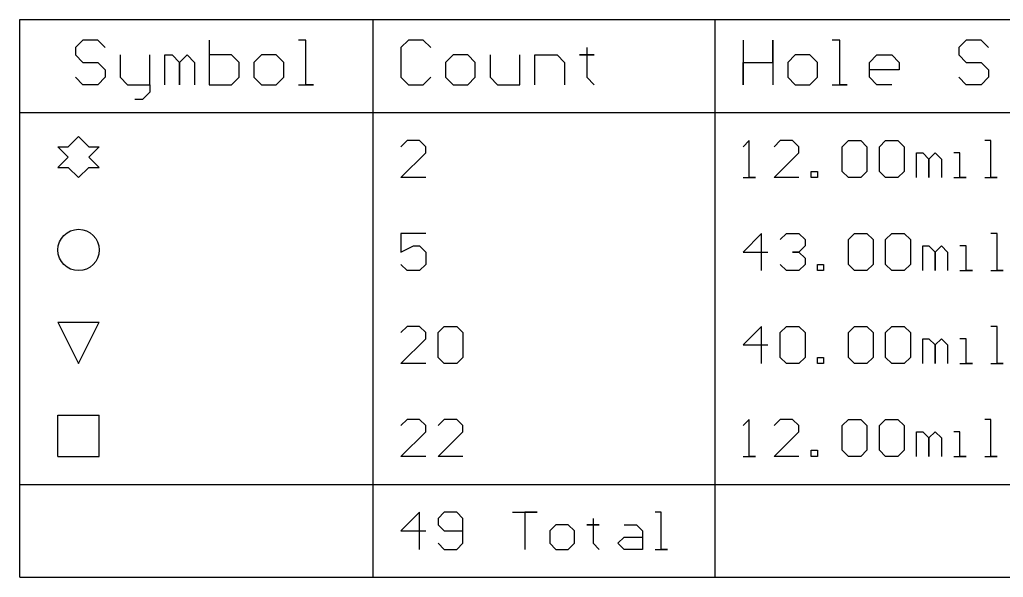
# Model space of a CAD drawing. Header units: millimetres. Extents: x -1.9 to 9.1, y -3.1 to 5.4.
# Drawn here: x 4.484 to 5.277, y -1.898 to -1.448 of the extents above; entities that cross this region are included whole.
import ezdxf

# ---------------------------------------------------------------- set-up
doc = ezdxf.new("R2010")
doc.units = ezdxf.units.MM
doc.header["$MEASUREMENT"] = 0
doc.layers.add('DrillDrawing', color=1, linetype='Continuous')

msp = doc.modelspace()

# ---------------------------------------------------------------- linework, layer by layer
at = {"layer": 'DrillDrawing'}
for p, q in [((4.48401, -1.4477), (8.69648, -1.4477)), ((4.48401, -1.8977), (4.48401, -1.4477)), ((4.76905, -1.8977), (4.76905, -1.4477)), ((5.04498, -1.8977), (5.04498, -1.4477)), ((4.53501, -1.46422), (4.52901, -1.47021)), ((4.547, -1.46422), (4.53501, -1.46422)), ((4.553, -1.47021), (4.547, -1.46422)), ((4.63697, -1.46422), (4.63697, -1.5002)), ((4.71495, -1.46422), (4.70895, -1.46422)), ((4.71495, -1.5002), (4.71495, -1.46422)), ((4.79754, -1.46422), (4.79155, -1.47021)), ((4.80954, -1.46422), (4.79754, -1.46422)), ((4.81554, -1.47021), (4.80954, -1.46422)), ((5.06748, -1.46422), (5.06748, -1.5002)), ((5.09147, -1.48221), (5.09147, -1.46422)), ((5.09147, -1.46422), (5.09147, -1.5002)), ((5.14545, -1.46422), (5.13945, -1.46422)), ((5.14545, -1.5002), (5.14545, -1.46422)), ((5.24742, -1.46422), (5.24142, -1.47021)), ((5.25941, -1.46422), (5.24742, -1.46422)), ((5.26541, -1.47021), (5.25941, -1.46422)), ((4.52901, -1.47021), (4.52901, -1.47621)), ((4.79155, -1.47021), (4.79155, -1.49421)), ((4.9415, -1.47021), (4.9415, -1.47621)), ((5.24142, -1.47021), (5.24142, -1.47621)), ((4.52901, -1.47621), (4.53501, -1.48221)), ((4.53501, -1.48221), (4.547, -1.48221)), ((4.547, -1.48221), (4.553, -1.48821)), ((4.565, -1.47621), (4.565, -1.49421)), ((4.58899, -1.5002), (4.58899, -1.47621)), ((4.60098, -1.5002), (4.60098, -1.47621)), ((4.60098, -1.47621), (4.60698, -1.47621)), ((4.60698, -1.47621), (4.61298, -1.48221)), ((4.61298, -1.48221), (4.61898, -1.47621)), ((4.61298, -1.48221), (4.61298, -1.5002)), ((4.61298, -1.5002), (4.61298, -1.48221)), ((4.61898, -1.47621), (4.62498, -1.48221)), ((4.62498, -1.48221), (4.62498, -1.5002)), ((4.65497, -1.47621), (4.63697, -1.47621)), ((4.66096, -1.48221), (4.65497, -1.47621)), ((4.66096, -1.48821), (4.66096, -1.48221)), ((4.67896, -1.47621), (4.67296, -1.48221)), ((4.67296, -1.48221), (4.67296, -1.49421)), ((4.69095, -1.47621), (4.67896, -1.47621)), ((4.69695, -1.48221), (4.69095, -1.47621)), ((4.69695, -1.49421), (4.69695, -1.48221)), ((4.83353, -1.47621), (4.82753, -1.48221)), ((4.82753, -1.48221), (4.82753, -1.49421)), ((4.84553, -1.47621), (4.83353, -1.47621)), ((4.85153, -1.48221), (4.84553, -1.47621)), ((4.85153, -1.49421), (4.85153, -1.48221)), ((4.86352, -1.47621), (4.86352, -1.49421)), ((4.88751, -1.5002), (4.88751, -1.47621)), ((4.89951, -1.5002), (4.89951, -1.47621)), ((4.89951, -1.47621), (4.9175, -1.47621)), ((4.9175, -1.47621), (4.9235, -1.48221)), ((4.9235, -1.48221), (4.9235, -1.5002)), ((4.9415, -1.47621), (4.9355, -1.47621)), ((4.9355, -1.47621), (4.94749, -1.47621)), ((4.94749, -1.47621), (4.9415, -1.47621)), ((4.9415, -1.47621), (4.9415, -1.49421)), ((5.06748, -1.5002), (5.06748, -1.48221)), ((5.06748, -1.48221), (5.09147, -1.48221)), ((5.10946, -1.47621), (5.10346, -1.48221)), ((5.10346, -1.48221), (5.10346, -1.49421)), ((5.12146, -1.47621), (5.10946, -1.47621)), ((5.12746, -1.48221), (5.12146, -1.47621)), ((5.12746, -1.49421), (5.12746, -1.48221)), ((5.16944, -1.48221), (5.17544, -1.47621)), ((5.16944, -1.49421), (5.16944, -1.48221)), ((5.17544, -1.47621), (5.18744, -1.47621)), ((5.18744, -1.47621), (5.19343, -1.48221)), ((5.19343, -1.48221), (5.19343, -1.48821)), ((5.24142, -1.47621), (5.24742, -1.48221)), ((5.24742, -1.48221), (5.25941, -1.48221)), ((5.25941, -1.48221), (5.26541, -1.48821)), ((4.553, -1.48821), (4.553, -1.49421)), ((4.66096, -1.49421), (4.66096, -1.48821)), ((5.19343, -1.48821), (5.16944, -1.48821)), ((5.26541, -1.48821), (5.26541, -1.49421)), ((4.53501, -1.5002), (4.52901, -1.49421)), ((4.553, -1.49421), (4.547, -1.5002)), ((4.565, -1.49421), (4.57099, -1.5002)), ((4.65497, -1.5002), (4.66096, -1.49421)), ((4.67296, -1.49421), (4.67896, -1.5002)), ((4.69095, -1.5002), (4.69695, -1.49421)), ((4.79155, -1.49421), (4.79754, -1.5002)), ((4.80954, -1.5002), (4.81554, -1.49421)), ((4.82753, -1.49421), (4.83353, -1.5002)), ((4.84553, -1.5002), (4.85153, -1.49421)), ((4.86352, -1.49421), (4.86952, -1.5002)), ((4.9415, -1.49421), (4.94749, -1.5002)), ((5.10346, -1.49421), (5.10946, -1.5002)), ((5.12146, -1.5002), (5.12746, -1.49421)), ((5.17544, -1.5002), (5.16944, -1.49421)), ((5.24742, -1.5002), (5.24142, -1.49421)), ((5.26541, -1.49421), (5.25941, -1.5002)), ((4.547, -1.5002), (4.53501, -1.5002)), ((4.57099, -1.5002), (4.58899, -1.5002)), ((4.58899, -1.5062), (4.58299, -1.5122)), ((4.58899, -1.5002), (4.58899, -1.5062)), ((4.63697, -1.5002), (4.65497, -1.5002)), ((4.67896, -1.5002), (4.69095, -1.5002)), ((4.70895, -1.5002), (4.72095, -1.5002)), ((4.72095, -1.5002), (4.71495, -1.5002)), ((4.79754, -1.5002), (4.80954, -1.5002)), ((4.83353, -1.5002), (4.84553, -1.5002)), ((4.86952, -1.5002), (4.88751, -1.5002)), ((5.10946, -1.5002), (5.12146, -1.5002)), ((5.13945, -1.5002), (5.15145, -1.5002)), ((5.15145, -1.5002), (5.14545, -1.5002)), ((5.18744, -1.5002), (5.17544, -1.5002)), ((5.25941, -1.5002), (5.24742, -1.5002)), ((4.58299, -1.5122), (4.57699, -1.5122)), ((4.48401, -1.5227), (8.69648, -1.5227)), ((4.52317, -1.5502), (4.53151, -1.54187)), ((4.53151, -1.54187), (4.53984, -1.5502)), ((4.79654, -1.54521), (4.79155, -1.55021)), ((4.80654, -1.54521), (4.79654, -1.54521)), ((4.81154, -1.55021), (4.80654, -1.54521)), ((5.07247, -1.54521), (5.06748, -1.55021)), ((5.07247, -1.5752), (5.07247, -1.54521)), ((5.09747, -1.54521), (5.09247, -1.55021)), ((5.10746, -1.54521), (5.09747, -1.54521)), ((5.11246, -1.55021), (5.10746, -1.54521)), ((5.14745, -1.55021), (5.15245, -1.54521)), ((5.15245, -1.54521), (5.16244, -1.54521)), ((5.16244, -1.54521), (5.16744, -1.55021)), ((5.17744, -1.55021), (5.18244, -1.54521)), ((5.18244, -1.54521), (5.19244, -1.54521)), ((5.19244, -1.54521), (5.19743, -1.55021)), ((5.26741, -1.54521), (5.26241, -1.54521)), ((5.26741, -1.5752), (5.26741, -1.54521)), ((4.51484, -1.5502), (4.52317, -1.55854)), ((4.51484, -1.5502), (4.52317, -1.5502)), ((4.53984, -1.5502), (4.54817, -1.5502)), ((4.53984, -1.55854), (4.54817, -1.5502)), ((4.81154, -1.55521), (4.81154, -1.55021)), ((5.11246, -1.55521), (5.11246, -1.55021)), ((5.14745, -1.57021), (5.14745, -1.55021)), ((5.16744, -1.55021), (5.16744, -1.57021)), ((5.17744, -1.57021), (5.17744, -1.55021)), ((5.19743, -1.55021), (5.19743, -1.57021)), ((4.51484, -1.56687), (4.52317, -1.55854)), ((4.53984, -1.55854), (4.54817, -1.56687)), ((4.79155, -1.5752), (4.81154, -1.55521)), ((5.09247, -1.5752), (5.11246, -1.55521)), ((5.20743, -1.5752), (5.20743, -1.55521)), ((5.20743, -1.55521), (5.21243, -1.55521)), ((5.21243, -1.55521), (5.21743, -1.56021)), ((5.21743, -1.56021), (5.22243, -1.55521)), ((5.21743, -1.56021), (5.21743, -1.5752)), ((5.21743, -1.5752), (5.21743, -1.56021)), ((5.22243, -1.55521), (5.22742, -1.56021)), ((5.22742, -1.56021), (5.22742, -1.5752)), ((5.24242, -1.55521), (5.23742, -1.55521)), ((5.24242, -1.5752), (5.24242, -1.55521)), ((4.51484, -1.56687), (4.52317, -1.56687)), ((4.52317, -1.56687), (4.53151, -1.5752)), ((4.53151, -1.5752), (4.53984, -1.56687)), ((4.53984, -1.56687), (4.54817, -1.56687)), ((5.12246, -1.5752), (5.12246, -1.57021)), ((5.12246, -1.57021), (5.12746, -1.57021)), ((5.12746, -1.57021), (5.12746, -1.5752)), ((5.15245, -1.5752), (5.14745, -1.57021)), ((5.16744, -1.57021), (5.16244, -1.5752)), ((5.18244, -1.5752), (5.17744, -1.57021)), ((5.19743, -1.57021), (5.19244, -1.5752)), ((4.81154, -1.5752), (4.79155, -1.5752)), ((5.06748, -1.5752), (5.07747, -1.5752)), ((5.07747, -1.5752), (5.07247, -1.5752)), ((5.11246, -1.5752), (5.09247, -1.5752)), ((5.12746, -1.5752), (5.12246, -1.5752)), ((5.16244, -1.5752), (5.15245, -1.5752)), ((5.19244, -1.5752), (5.18244, -1.5752)), ((5.23742, -1.5752), (5.24742, -1.5752)), ((5.24742, -1.5752), (5.24242, -1.5752)), ((5.26241, -1.5752), (5.27241, -1.5752)), ((5.27241, -1.5752), (5.26741, -1.5752)), ((4.81154, -1.62021), (4.79155, -1.62021)), ((4.79155, -1.62021), (4.79155, -1.63521)), ((5.08247, -1.62021), (5.06748, -1.63521)), ((5.08247, -1.6502), (5.08247, -1.62021)), ((5.09747, -1.62521), (5.10246, -1.62021)), ((5.10246, -1.62021), (5.11246, -1.62021)), ((5.11246, -1.62021), (5.11746, -1.62521)), ((5.11746, -1.62521), (5.11746, -1.63021)), ((5.15245, -1.62521), (5.15745, -1.62021)), ((5.15245, -1.64521), (5.15245, -1.62521)), ((5.15745, -1.62021), (5.16744, -1.62021)), ((5.16744, -1.62021), (5.17244, -1.62521)), ((5.17244, -1.62521), (5.17244, -1.64521)), ((5.18244, -1.62521), (5.18744, -1.62021)), ((5.18244, -1.64521), (5.18244, -1.62521)), ((5.18744, -1.62021), (5.19743, -1.62021)), ((5.19743, -1.62021), (5.20243, -1.62521)), ((5.20243, -1.62521), (5.20243, -1.64521)), ((5.27241, -1.62021), (5.26741, -1.62021)), ((5.27241, -1.6502), (5.27241, -1.62021)), ((4.79155, -1.63521), (4.80154, -1.63021)), ((4.80154, -1.63021), (4.80654, -1.63021)), ((4.80654, -1.63021), (4.81154, -1.63521)), ((5.11746, -1.63021), (5.11246, -1.63521)), ((5.21243, -1.6502), (5.21243, -1.63021)), ((5.21243, -1.63021), (5.21743, -1.63021)), ((5.21743, -1.63021), (5.22243, -1.63521)), ((5.22243, -1.63521), (5.22742, -1.63021)), ((5.22742, -1.63021), (5.23242, -1.63521)), ((5.24742, -1.63021), (5.24242, -1.63021)), ((5.24742, -1.6502), (5.24742, -1.63021)), ((4.81154, -1.63521), (4.81154, -1.64521)), ((5.06748, -1.63521), (5.08747, -1.63521)), ((5.11246, -1.63521), (5.10746, -1.63521)), ((5.10746, -1.63521), (5.11246, -1.63521)), ((5.11246, -1.63521), (5.11746, -1.64021)), ((5.11746, -1.64021), (5.11746, -1.64521)), ((5.22243, -1.63521), (5.22243, -1.6502)), ((5.22243, -1.6502), (5.22243, -1.63521)), ((5.23242, -1.63521), (5.23242, -1.6502)), ((4.79654, -1.6502), (4.79155, -1.64521)), ((4.80654, -1.6502), (4.79654, -1.6502)), ((4.81154, -1.64521), (4.80654, -1.6502)), ((5.10246, -1.6502), (5.09747, -1.64521)), ((5.11246, -1.6502), (5.10246, -1.6502)), ((5.11746, -1.64521), (5.11246, -1.6502)), ((5.12746, -1.6502), (5.12746, -1.64521)), ((5.12746, -1.64521), (5.13245, -1.64521)), ((5.13245, -1.6502), (5.12746, -1.6502)), ((5.13245, -1.64521), (5.13245, -1.6502)), ((5.15745, -1.6502), (5.15245, -1.64521)), ((5.16744, -1.6502), (5.15745, -1.6502)), ((5.17244, -1.64521), (5.16744, -1.6502)), ((5.18744, -1.6502), (5.18244, -1.64521)), ((5.19743, -1.6502), (5.18744, -1.6502)), ((5.20243, -1.64521), (5.19743, -1.6502)), ((5.24242, -1.6502), (5.25242, -1.6502)), ((5.25242, -1.6502), (5.24742, -1.6502)), ((5.26741, -1.6502), (5.27741, -1.6502)), ((5.27741, -1.6502), (5.27241, -1.6502)), ((4.51484, -1.69187), (4.54817, -1.69187)), ((4.51484, -1.69187), (4.53151, -1.7252)), ((4.53151, -1.7252), (4.54817, -1.69187)), ((4.79654, -1.69521), (4.79155, -1.70021)), ((4.80654, -1.69521), (4.79654, -1.69521)), ((4.81154, -1.70021), (4.80654, -1.69521)), ((4.82154, -1.70021), (4.82653, -1.69521)), ((4.82653, -1.69521), (4.83653, -1.69521)), ((4.83653, -1.69521), (4.84153, -1.70021)), ((5.08247, -1.69521), (5.06748, -1.71021)), ((5.08247, -1.7252), (5.08247, -1.69521)), ((5.09747, -1.70021), (5.10246, -1.69521)), ((5.10246, -1.69521), (5.11246, -1.69521)), ((5.11246, -1.69521), (5.11746, -1.70021)), ((5.15245, -1.70021), (5.15745, -1.69521)), ((5.15745, -1.69521), (5.16744, -1.69521)), ((5.16744, -1.69521), (5.17244, -1.70021)), ((5.18244, -1.70021), (5.18744, -1.69521)), ((5.18744, -1.69521), (5.19743, -1.69521)), ((5.19743, -1.69521), (5.20243, -1.70021)), ((5.27241, -1.69521), (5.26741, -1.69521)), ((5.27241, -1.7252), (5.27241, -1.69521)), ((4.79155, -1.7252), (4.81154, -1.70521)), ((4.81154, -1.70521), (4.81154, -1.70021)), ((4.82154, -1.72021), (4.82154, -1.70021)), ((4.84153, -1.70021), (4.84153, -1.72021)), ((5.09747, -1.72021), (5.09747, -1.70021)), ((5.11746, -1.70021), (5.11746, -1.72021)), ((5.15245, -1.72021), (5.15245, -1.70021)), ((5.17244, -1.70021), (5.17244, -1.72021)), ((5.18244, -1.72021), (5.18244, -1.70021)), ((5.20243, -1.70021), (5.20243, -1.72021)), ((5.21243, -1.7252), (5.21243, -1.70521)), ((5.21243, -1.70521), (5.21743, -1.70521)), ((5.21743, -1.70521), (5.22243, -1.71021)), ((5.22243, -1.71021), (5.22742, -1.70521)), ((5.22742, -1.70521), (5.23242, -1.71021)), ((5.24742, -1.70521), (5.24242, -1.70521)), ((5.24742, -1.7252), (5.24742, -1.70521)), ((5.06748, -1.71021), (5.08747, -1.71021)), ((5.22243, -1.71021), (5.22243, -1.7252)), ((5.22243, -1.7252), (5.22243, -1.71021)), ((5.23242, -1.71021), (5.23242, -1.7252)), ((4.82653, -1.7252), (4.82154, -1.72021)), ((4.84153, -1.72021), (4.83653, -1.7252)), ((5.10246, -1.7252), (5.09747, -1.72021)), ((5.11746, -1.72021), (5.11246, -1.7252)), ((5.12746, -1.7252), (5.12746, -1.72021)), ((5.12746, -1.72021), (5.13245, -1.72021)), ((5.13245, -1.72021), (5.13245, -1.7252)), ((5.15745, -1.7252), (5.15245, -1.72021)), ((5.17244, -1.72021), (5.16744, -1.7252)), ((5.18744, -1.7252), (5.18244, -1.72021)), ((5.20243, -1.72021), (5.19743, -1.7252)), ((4.81154, -1.7252), (4.79155, -1.7252)), ((4.83653, -1.7252), (4.82653, -1.7252)), ((5.11246, -1.7252), (5.10246, -1.7252)), ((5.13245, -1.7252), (5.12746, -1.7252)), ((5.16744, -1.7252), (5.15745, -1.7252)), ((5.19743, -1.7252), (5.18744, -1.7252)), ((5.24242, -1.7252), (5.25242, -1.7252)), ((5.25242, -1.7252), (5.24742, -1.7252)), ((5.26741, -1.7252), (5.27741, -1.7252)), ((5.27741, -1.7252), (5.27241, -1.7252)), ((4.51484, -1.76687), (4.54817, -1.76687)), ((4.51484, -1.8002), (4.51484, -1.76687)), ((4.54817, -1.8002), (4.54817, -1.76687)), ((4.79654, -1.77021), (4.79155, -1.77521)), ((4.80654, -1.77021), (4.79654, -1.77021)), ((4.81154, -1.77521), (4.80654, -1.77021)), ((4.81154, -1.78021), (4.81154, -1.77521)), ((4.82653, -1.77021), (4.82154, -1.77521)), ((4.83653, -1.77021), (4.82653, -1.77021)), ((4.84153, -1.77521), (4.83653, -1.77021)), ((4.84153, -1.78021), (4.84153, -1.77521)), ((5.07247, -1.77021), (5.06748, -1.77521)), ((5.07247, -1.8002), (5.07247, -1.77021)), ((5.09747, -1.77021), (5.09247, -1.77521)), ((5.10746, -1.77021), (5.09747, -1.77021)), ((5.11246, -1.77521), (5.10746, -1.77021)), ((5.11246, -1.78021), (5.11246, -1.77521)), ((5.14745, -1.77521), (5.15245, -1.77021)), ((5.14745, -1.79521), (5.14745, -1.77521)), ((5.15245, -1.77021), (5.16244, -1.77021)), ((5.16244, -1.77021), (5.16744, -1.77521)), ((5.16744, -1.77521), (5.16744, -1.79521)), ((5.17744, -1.77521), (5.18244, -1.77021)), ((5.17744, -1.79521), (5.17744, -1.77521)), ((5.18244, -1.77021), (5.19244, -1.77021)), ((5.19244, -1.77021), (5.19743, -1.77521)), ((5.19743, -1.77521), (5.19743, -1.79521)), ((5.26741, -1.77021), (5.26241, -1.77021)), ((5.26741, -1.8002), (5.26741, -1.77021)), ((4.79155, -1.8002), (4.81154, -1.78021)), ((4.82154, -1.8002), (4.84153, -1.78021)), ((5.09247, -1.8002), (5.11246, -1.78021)), ((5.20743, -1.8002), (5.20743, -1.78021)), ((5.20743, -1.78021), (5.21243, -1.78021)), ((5.21243, -1.78021), (5.21743, -1.78521)), ((5.21743, -1.78521), (5.22243, -1.78021)), ((5.22243, -1.78021), (5.22742, -1.78521)), ((5.24242, -1.78021), (5.23742, -1.78021)), ((5.24242, -1.8002), (5.24242, -1.78021)), ((5.21743, -1.78521), (5.21743, -1.8002)), ((5.21743, -1.8002), (5.21743, -1.78521)), ((5.22742, -1.78521), (5.22742, -1.8002)), ((4.51484, -1.8002), (4.54817, -1.8002)), ((4.81154, -1.8002), (4.79155, -1.8002)), ((4.84153, -1.8002), (4.82154, -1.8002)), ((5.06748, -1.8002), (5.07747, -1.8002)), ((5.07747, -1.8002), (5.07247, -1.8002)), ((5.11246, -1.8002), (5.09247, -1.8002)), ((5.12246, -1.8002), (5.12246, -1.79521)), ((5.12246, -1.79521), (5.12746, -1.79521)), ((5.12746, -1.8002), (5.12246, -1.8002)), ((5.12746, -1.79521), (5.12746, -1.8002)), ((5.15245, -1.8002), (5.14745, -1.79521)), ((5.16244, -1.8002), (5.15245, -1.8002)), ((5.16744, -1.79521), (5.16244, -1.8002)), ((5.18244, -1.8002), (5.17744, -1.79521)), ((5.19244, -1.8002), (5.18244, -1.8002)), ((5.19743, -1.79521), (5.19244, -1.8002)), ((5.23742, -1.8002), (5.24742, -1.8002)), ((5.24742, -1.8002), (5.24242, -1.8002)), ((5.26241, -1.8002), (5.27241, -1.8002)), ((5.27241, -1.8002), (5.26741, -1.8002)), ((4.48401, -1.8227), (8.69648, -1.8227)), ((4.80654, -1.84521), (4.79155, -1.86021)), ((4.80654, -1.8752), (4.80654, -1.84521)), ((4.82653, -1.84521), (4.82154, -1.85021)), ((4.83653, -1.84521), (4.82653, -1.84521)), ((4.84153, -1.85021), (4.83653, -1.84521)), ((4.88152, -1.84521), (4.90151, -1.84521)), ((4.90151, -1.84521), (4.89151, -1.84521)), ((4.89151, -1.84521), (4.89151, -1.8752)), ((5.00148, -1.84521), (4.99648, -1.84521)), ((5.00148, -1.8752), (5.00148, -1.84521)), ((4.82154, -1.85021), (4.82154, -1.85521)), ((4.82154, -1.85521), (4.82653, -1.86021)), ((4.84153, -1.87021), (4.84153, -1.85021)), ((4.9165, -1.85521), (4.91151, -1.86021)), ((4.9265, -1.85521), (4.9165, -1.85521)), ((4.9315, -1.86021), (4.9265, -1.85521)), ((4.94649, -1.85521), (4.9415, -1.85521)), ((4.9415, -1.85521), (4.95149, -1.85521)), ((4.94649, -1.85021), (4.94649, -1.85521)), ((4.95149, -1.85521), (4.94649, -1.85521)), ((4.94649, -1.85521), (4.94649, -1.87021)), ((4.97149, -1.85521), (4.98148, -1.85521)), ((4.98148, -1.85521), (4.98648, -1.86021)), ((4.79155, -1.86021), (4.81154, -1.86021)), ((4.82653, -1.86021), (4.84153, -1.86021)), ((4.91151, -1.86021), (4.91151, -1.87021)), ((4.9315, -1.87021), (4.9315, -1.86021)), ((4.98648, -1.86021), (4.98648, -1.8752)), ((4.82154, -1.87021), (4.82653, -1.8752)), ((4.83653, -1.8752), (4.84153, -1.87021)), ((4.91151, -1.87021), (4.9165, -1.8752)), ((4.9265, -1.8752), (4.9315, -1.87021)), ((4.94649, -1.87021), (4.95149, -1.8752)), ((4.96649, -1.87021), (4.97149, -1.86521)), ((4.97149, -1.8752), (4.96649, -1.87021)), ((4.97149, -1.86521), (4.98648, -1.86521)), ((4.82653, -1.8752), (4.83653, -1.8752)), ((4.9165, -1.8752), (4.9265, -1.8752)), ((4.98648, -1.8752), (4.97149, -1.8752)), ((4.99648, -1.8752), (5.00648, -1.8752)), ((5.00648, -1.8752), (5.00148, -1.8752)), ((4.48401, -1.8977), (8.69648, -1.8977))]:
    msp.add_line(p, q, dxfattribs=at)
msp.add_circle((4.53151, -1.63354), 0.01667, dxfattribs=at)

doc.saveas('drawing.dxf')
